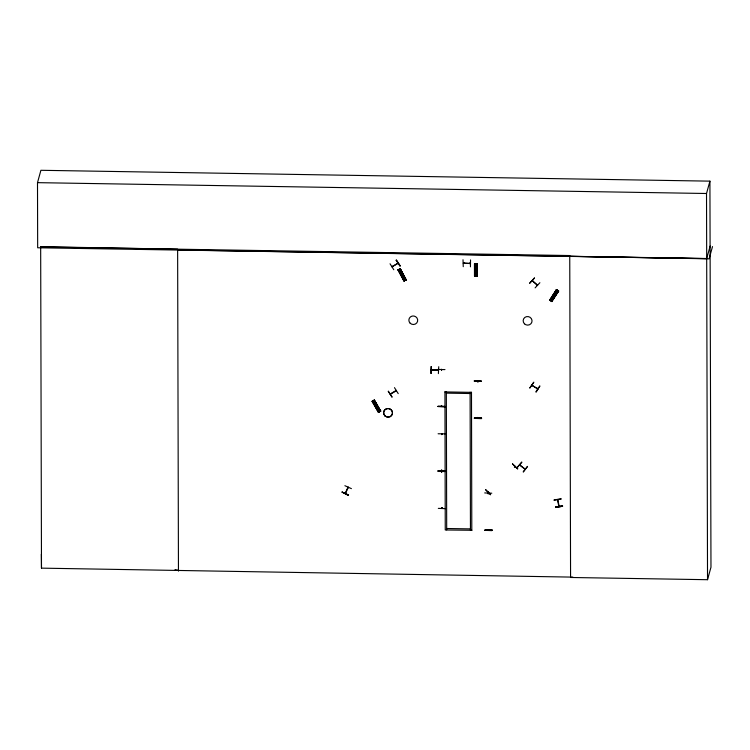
<?xml version="1.0" encoding="UTF-8"?>
<svg xmlns="http://www.w3.org/2000/svg" width="750" height="750" viewBox="0 0 750 750"><rect width="100%" height="100%" fill="white"/><g stroke="black" fill="none" stroke-linecap="round" stroke-linejoin="round"><path stroke-width="1.12" d="M437.841 369.441L444.975 369.6M445.059 406.941L445.069 406.556C435.394 406.35 435.628 406.472 445.069 406.903M438.103 433.772L445.238 433.856M438.206 471.375L445.359 471.497L438.206 471.45L438.206 470.812M438.319 508.369L445.425 508.65M441.656 369.966L441.328 369.337M441.412 405.581L441.394 406.153M441.75 406.163L441.356 406.153M441.581 369.347L441.525 370.294M441.919 434.297L441.6 433.669M441.647 406.388L441.628 405.712M441.544 434.55L441.797 433.931L441.788 434.625M441.656 471.975L441.694 471.422M442.106 508.172L441.741 507.722L441.788 508.238M441.609 472.2L442.013 471.497M442.022 507.6L442.069 508.172M474.309 381.056L481.444 381.216L474.337 380.916M474.403 418.397L474.431 417.919L481.566 418.078L481.537 418.556L474.403 418.397L481.537 418.538M477.675 381.281L477.994 381.909M478.003 381.141L477.75 381.834L477.806 380.953M478.219 417.778L477.863 417.769M478.069 381.769L478.05 380.963M491.906 530.072L491.878 530.559L484.744 530.4C489.113 529.659 499.734 530.456 484.753 530.034M488.419 493.762L488.1 493.134M488.494 530.053C488.053 528.947 488.072 530.147 488.559 529.772M488.091 493.894L488.391 492.956M491.784 493.209L484.688 492.919M558.825 506.391L557.512 499.734M559.144 506.391L557.803 499.509M463.012 259.744L463.247 266.672M463.35 263.391L470.438 263.353L469.678 263.203M464.006 262.866L463.95 263.081M469.744 263.306L469.847 263.081M470.531 259.922L470.438 266.831M537.544 284.906L537.347 285.431L536.831 284.766M437.963 406.312L445.097 406.472L437.944 406.425M438.206 471.084L445.331 471.234M474.431 417.928L481.566 418.087L474.413 418.041M484.753 530.372L491.878 530.513M438.206 470.775L445.359 470.794M391.959 266.616L398.128 263.137M392.644 266.503L392.691 266.325M398.016 263.391L392.034 266.859L392.034 266.334M390.319 393.834C391.012 394.641 390.581 393.647 390.3 393.806M396.394 390.609L395.738 391.2L396.206 390.581M396.328 390.647L396.094 390.413M441.619 470.484L441.675 469.913M519.637 464.878L520.406 465.216M525.459 469.097L524.672 468.816L525.394 469.022M345.178 493.406L348 487.228M348.206 487.472L347.719 487.856M441.609 470.184L442.013 470.494M441.713 507.684L441.75 508.162M532.8 281.091L532.041 280.753L532.519 281.044M710.156 246.037L706.688 258.619L37.669 247.772L37.5 182.653L40.903 170.297L709.922 181.144L710.972 567.216L707.531 579.703L570.478 577.481M390.047 263.784L393.797 269.738M396.131 260.25L400.238 265.978L396.469 260.053M396.178 260.203L399.984 266.119M397.275 263.503L397.359 263.372M398.7 270.853L400.809 269.831M399.713 272.747L401.822 271.716M400.266 273.703L402.356 272.728M400.866 274.838L402.975 273.816M348.572 494.897L342.037 492.019L348.384 495.338L342.009 492.122M344.887 485.7L351.412 488.634M345.206 493.162L345.516 492.675M345.741 492.778L345.394 493.603L348.216 487.416M348.038 487.922L348.281 487.144M378.919 412.05L372.797 400.988L379.078 411.994L378.394 412.35L372.066 401.363L374.334 400.116L380.728 411.141L374.419 400.153L373.912 400.387L374.334 400.116M372.891 402.356L374.972 401.231M373.322 403.059L375.394 402.019M373.95 404.222L376.041 403.087M374.531 405.169L376.594 404.128M375.159 406.322L377.25 405.197M388.303 391.256L392.109 397.191L388.294 391.275M390.487 394.106L396.347 390.825M394.481 387.656L398.222 393.6M396.262 390.403L390.244 393.984M431.203 373.472L431.25 366.488M431.278 369.741L438.366 370.275M431.428 369.675L431.231 370.162L432.056 370.05M431.428 370.022L438.412 369.862M463.434 262.922L470.409 263.634L469.791 263.606M463.453 263.419L463.509 262.856M437.691 369.844L437.766 369.778M438.263 369.788L438.291 370.275M438.375 373.612L438.741 366.703M470.484 263.175L470.484 263.419M474.694 264.9L477.066 264.938M474.703 268.134L477.094 268.125M474.713 269.353L477.094 269.391M477.225 263.728L477.253 276.197L476.466 276.188L476.4 263.709L476.925 263.719M471.844 530.259L445.256 529.978L444.947 391.772M446.334 391.791L446.691 529.847M446.334 393.131L470.109 393.525M441.844 434.372L441.834 433.875M445.359 471.469L445.331 470.897L438.225 470.691M470.1 392.175L470.456 530.231M471.797 530.409L471.488 392.203M481.444 381.216L474.319 380.953M446.681 528.506L470.447 528.891M478.181 417.778L477.853 417.403M534.403 278.044L529.697 283.134M532.087 280.575L537.3 285.366M532.097 280.903L532.247 280.397M534.469 277.987L529.763 283.209M535.116 287.869L539.888 282.712M537.6 285.056L532.294 280.622M488.156 492.319L488.578 491.494M488.438 491.484L488.316 492.272M490.547 494.738L485.588 489.637L490.594 494.644M554.081 293.484L556.125 294.675M554.681 292.538L556.725 293.728M555.366 291.469L557.409 292.659M529.894 387.975L533.822 382.162L529.819 387.909M531.909 385.022L532.406 385.669L531.966 384.844M531.863 385.359L532.125 384.862M532.537 385.134L532.275 385.631L532.566 385.228M556.369 289.65L557.053 290.062L550.294 300.562L549.647 300.169L556.341 289.631L558.666 291.066L551.906 301.556L551.25 301.153L557.962 290.634L558.675 291.075M517.781 468.769L512.541 463.912M514.35 466.988L514.959 466.275M514.603 467.109L515.128 466.444M539.822 386.072L536.194 392.062M537.122 388.547L537.712 389.128L537.844 388.584M537.328 388.331L537.169 388.809L537.431 388.312M537.647 388.875L531.778 385.219M537.928 388.725L537.216 388.472M519.666 465.206L519.788 464.691M525.253 469.247L519.591 465.066L519.947 464.728M520.134 465.291L520.35 465.019M521.784 462.234L517.219 467.466L521.775 462.113M523.256 471.919L527.55 466.369L523.322 471.844M524.934 468.488L524.747 468.966L525.037 468.478M525.431 468.769L525.15 469.256L519.778 464.859M555.591 507.469L562.584 506.241L555.591 507.488L555.544 507.009M555.534 507.15L562.537 505.819L555.516 507.112M561.131 499.106L554.119 500.203M562.537 505.8L562.584 506.287M707.531 579.703L706.519 193.5L709.922 181.144M712.5 246.572L709.125 258.825L569.756 256.303M549.759 300.206L556.519 289.641L558.534 290.925L557.972 290.644M556.875 289.931L549.881 300.309L556.903 289.922L550.331 300.581M550.5 300.581L551.128 300.956M558.281 290.831L551.512 301.312L551.953 301.584M558.356 290.878L551.644 301.397L558.544 290.887M531.844 385.256L537.816 388.837M535.866 391.856L539.803 386.062M431.381 369.891L432.028 370.172M373.744 400.5L380.766 411.122L380.062 411.488L373.791 400.481M378.394 412.35L380.616 411.141M398.25 269.681L404.053 280.875L398.1 269.709L404.597 280.659L403.903 280.997L397.913 269.841L400.322 268.688M404.616 280.65L398.325 269.644M399.619 269.025L406.012 279.984L400.022 268.828M405.984 279.994L400.219 268.65L406.284 279.853L405.6 280.181M372.094 401.353L372.787 400.997L379.059 412.003L378.534 412.247L372.394 401.194M397.941 269.831L398.644 269.484L404.456 280.697M378.075 410.991L379.828 410.072M377.897 411.112L379.969 410.025M431.166 366.572L430.884 373.472M403.444 279.75L405.553 278.719M404.222 280.753L406.003 279.891M406.153 279.853L403.903 280.997M536.962 284.719L537.469 285.113M378.534 412.228L372.347 401.222M474.834 276.141L474.703 263.588L475.322 263.681L475.341 276.15L474.516 276.131L474.488 263.663L477.075 263.625L477.113 276.169M475.012 263.681L475.041 276.15M477.066 263.672L476.953 276.188L476.606 263.663L476.466 276.188M474.553 276.141L475.359 276.15L475.153 263.625L474.525 263.672L474.534 276.141M519.881 464.934L520.378 465.3M405.769 280.078L399.947 268.866M405.75 280.059L399.891 268.894M554.072 499.95L561.066 498.75M41.353 554.175L41.484 568.144L572.85 577.125M37.5 182.653L706.519 193.5M177.628 249.938L706.716 258.516M474.909 274.781L476.925 274.819M474.713 274.828L477.094 274.866M474.722 276.094L477.094 276.131M444.909 391.922L471.45 392.353M40.669 246.703L177.628 249.188L178.453 571.125M175.022 569.663L178.444 570.366M549.619 300.141L551.681 301.425M474.862 263.672L474.994 276.15M557.016 290.053L556.35 289.641M557.991 290.663L551.559 301.341M550.472 299.128L552.497 300.366M512.512 463.941L517.584 468.956M374.147 400.294L380.484 411.262M373.922 400.369L380.222 411.375M379.903 411.478L379.266 411.806M570.572 577.481L569.747 255.544L40.669 246.966L41.484 568.144M476.288 276.075L475.556 276.056M475.397 268.603C476.044 270.572 476.962 267.244 475.397 268.603M375.384 405.038C376.003 407.016 376.969 403.697 375.384 405.038M554.259 294.441C554.85 296.428 555.862 293.119 554.259 294.441M401.119 273.6C401.672 275.597 402.75 272.306 401.119 273.6M399.122 271.566L401.231 270.544L399.122 271.566M431.925 369.684L431.878 370.209L432 369.759M474.703 265.697L477.084 265.734L474.703 265.697M474.713 266.962L477.084 267L474.713 266.962M553.406 294.506L555.431 295.791L553.406 294.506M555.834 290.709L557.85 291.994L555.834 290.709M384.919 415.847A4.462 4.294 15.4 0 0 392.353 414.037A4.462 4.294 15.4 0 0 386.897 408.675A4.462 4.294 15.4 0 0 384.919 415.847M384.956 415.753A4.434 4.266 15.4 0 0 392.344 413.953A4.434 4.266 15.4 0 0 386.925 408.619A4.434 4.266 15.4 0 0 384.956 415.753M410.166 323.212A4.434 4.266 15.4 0 0 417.553 321.412A4.434 4.266 15.4 0 0 412.125 316.088A4.434 4.266 15.4 0 0 410.166 323.212M524.475 323.822A4.453 4.284 15.4 0 0 531.891 322.022A4.453 4.284 15.4 0 0 526.444 316.669A4.453 4.284 15.4 0 0 524.475 323.822"/></g></svg>
